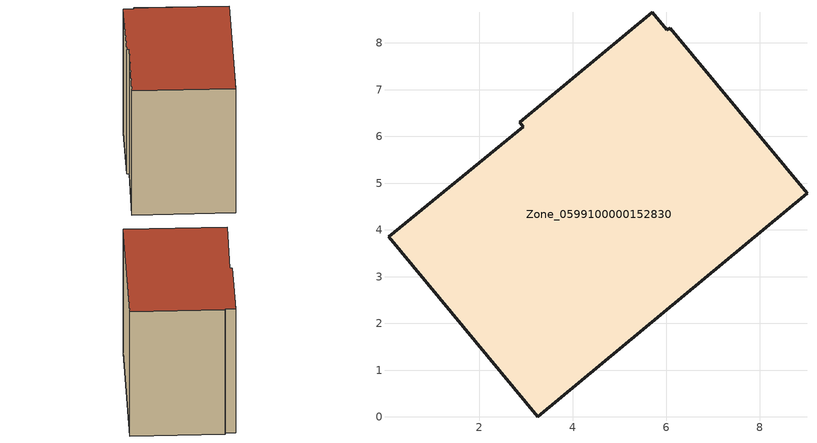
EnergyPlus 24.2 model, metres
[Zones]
Zone_0599100000152830
 floor ground (C_G): 5.7,8.66 6.01,8.28 6.09,8.32 9.01,4.78 3.25,0 0.06,3.85 2.94,6.2 2.86,6.3 z0
 wall outside (C_F): 9.01,4.78 6.09,8.32 6.01,8.28 5.7,8.66 2.86,6.3 2.94,6.2 0.06,3.85 3.25,0 9.01,4.78 z0:7.04
 roof outside (C_R): 6.01,8.28 5.7,8.66 2.86,6.3 2.94,6.2 0.06,3.85 3.25,0 9.01,4.78 6.09,8.32 z7.04
[BUILDING]
Pand.0599100000152830: North Axis=0; Terrain=City; Loads Convergence Tolerance Value=0.04; Temperature Convergence Tolerance Value=0.4; Solar Distribution=FullExterior; Maximum Number of Warmup Days=25; Minimum Number of Warmup Days=1
[Site:Location]
Rotterdam.The.Hague.AP_ZH_NLD Design_Conditions: Latitude=51.96; Longitude=4.45; Time Zone=1; Elevation=-4.5
[SITE:GROUNDTEMPERATURE:BUILDINGSURFACE]
18, 18, 18, 18, 18, 18, 18, 18, 18, 18, 18, 18
[MATERIAL] Thermal Absorptance=0.9; Solar Absorptance=0.7; Visible Absorptance=0.7
Name | Roughness | Thickness | Conductivity | Density | Specific Heat
G.TC.1946 | MediumSmooth | 0.15 | 1 | 540 | 1210
F.TC.1946 | Rough | 0.3 | 0.857143 | 1920 | 840
R.TC.1946 | MediumRough | 0.2 | 0.909091 | 1500 | 1000
[CONSTRUCTION]
C_G: G.TC.1946
C_F: F.TC.1946
C_R: R.TC.1946
[ZONE]
Zone_0599100000152830: Type=1; Multiplier=1; Ceiling Height=Autocalculate; Volume=Autocalculate; Floor Area=autocalculate; Part of Total Floor Area=Yes
[ZONEINFILTRATION:DESIGNFLOWRATE]
Infil_Zone_0599100000152830: Zone or ZoneList or Space or SpaceList=Zone_0599100000152830; Schedule=AlwaysOn; Design Flow Rate Calculation Method=Flow/Area; Flow Rate per Floor Area=0.003; Constant Term Coefficient=1; Temperature Term Coefficient=0; Velocity Term Coefficient=0; Velocity Squared Term Coefficient=0
[HVACTEMPLATE:ZONE:IDEALLOADSAIRSYSTEM]
Zone_0599100000152830: Maximum Heating Supply Air Temperature=50; Minimum Cooling Supply Air Temperature=13; Maximum Heating Supply Air Humidity Ratio=0.0156; Minimum Cooling Supply Air Humidity Ratio=0.0077; Heating Limit=NoLimit; Cooling Limit=NoLimit; Dehumidification Control Type=ConstantSensibleHeatRatio; Cooling Sensible Heat Ratio=0.7; Dehumidification Setpoint=60; Humidification Control Type=None; Humidification Setpoint=30; Outdoor Air Method=None; Outdoor Air Flow Rate per Person=0.00944; Outdoor Air Flow Rate per Zone Floor Area=0; Outdoor Air Flow Rate per Zone=0; Demand Controlled Ventilation Type=None; Outdoor Air Economizer Type=NoEconomizer; Heat Recovery Type=None; Sensible Heat Recovery Effectiveness=0.7; Latent Heat Recovery Effectiveness=0.65
[ZONECONTROL:THERMOSTAT]
ThermostatControl_Zone_0599100000152830: Zone or ZoneList=Zone_0599100000152830; Control Type Schedule=DualSetpointControlType; Control 1=Thermostat_Zone_0599100000152830; Temperature Difference Between Cutout And Setpoint=0
[THERMOSTATSETPOINT:DUALSETPOINT]
Thermostat_Zone_0599100000152830: Heating Setpoint Temperature Schedule=HeatingSetpoint_Zone_0599100000152830; Cooling Setpoint Temperature Schedule=CoolingSetpoint_Zone_0599100000152830
[SCHEDULE:COMPACT]
HeatingSetpoint_Zone_0599100000152830: Through: 12/31, For: AllDays, Until: 24:00, 21
CoolingSetpoint_Zone_0599100000152830: Through: 12/31, For: AllDays, Until: 24:00, 24
DualSetpointControlType: Through: 12/31, For: AllDays, Until: 24:00, 4
AlwaysOn: Through: 12/31, For: AllDays, Until: 24:00, 1
